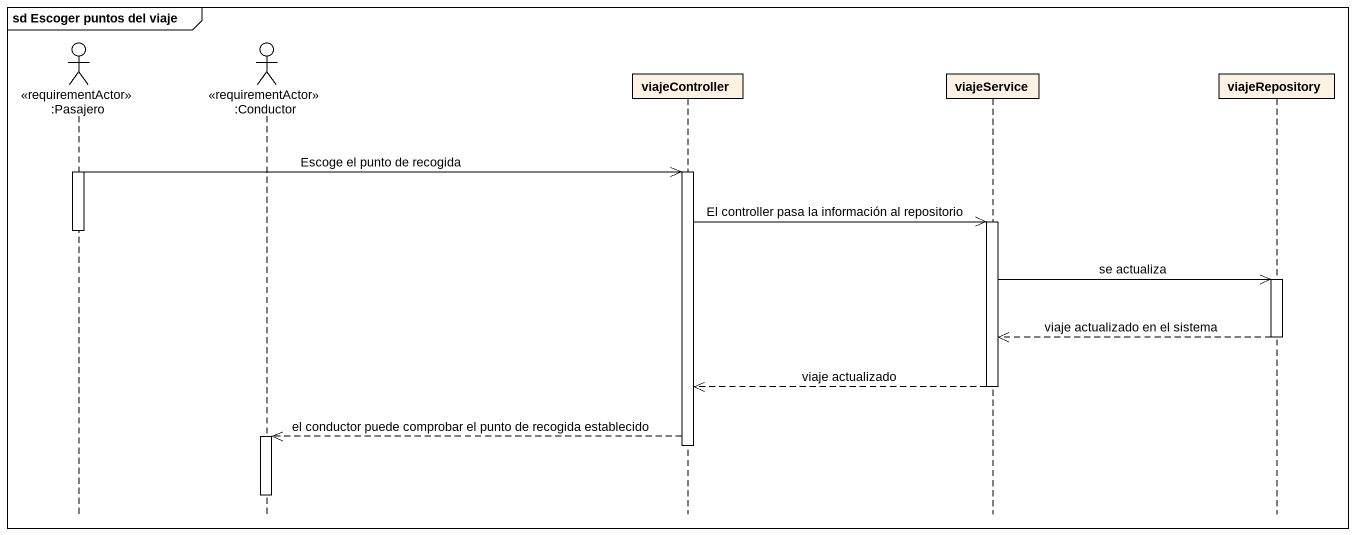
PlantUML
@startuml
mainframe sd Escoger puntos del viaje
hide footbox
actor ":Pasajero" as Pasajero <<requirementActor>>
actor ":Conductor" as Conductor <<requirementActor>>
participant viajeController
participant viajeService
participant viajeRepository

activate Pasajero
Pasajero ->> viajeController : Escoge el punto de recogida
activate viajeController
viajeController ->> viajeService : El controller pasa la información al repositorio
activate viajeService
deactivate Pasajero
viajeService ->> viajeRepository : se actualiza
activate viajeRepository
viajeRepository -->> viajeService : viaje actualizado en el sistema
deactivate viajeRepository
viajeService -->> viajeController : viaje actualizado
deactivate viajeService
viajeController -->> Conductor : el conductor puede comprobar el punto de recogida establecido
activate Conductor
deactivate viajeController
deactivate Conductor
@enduml
